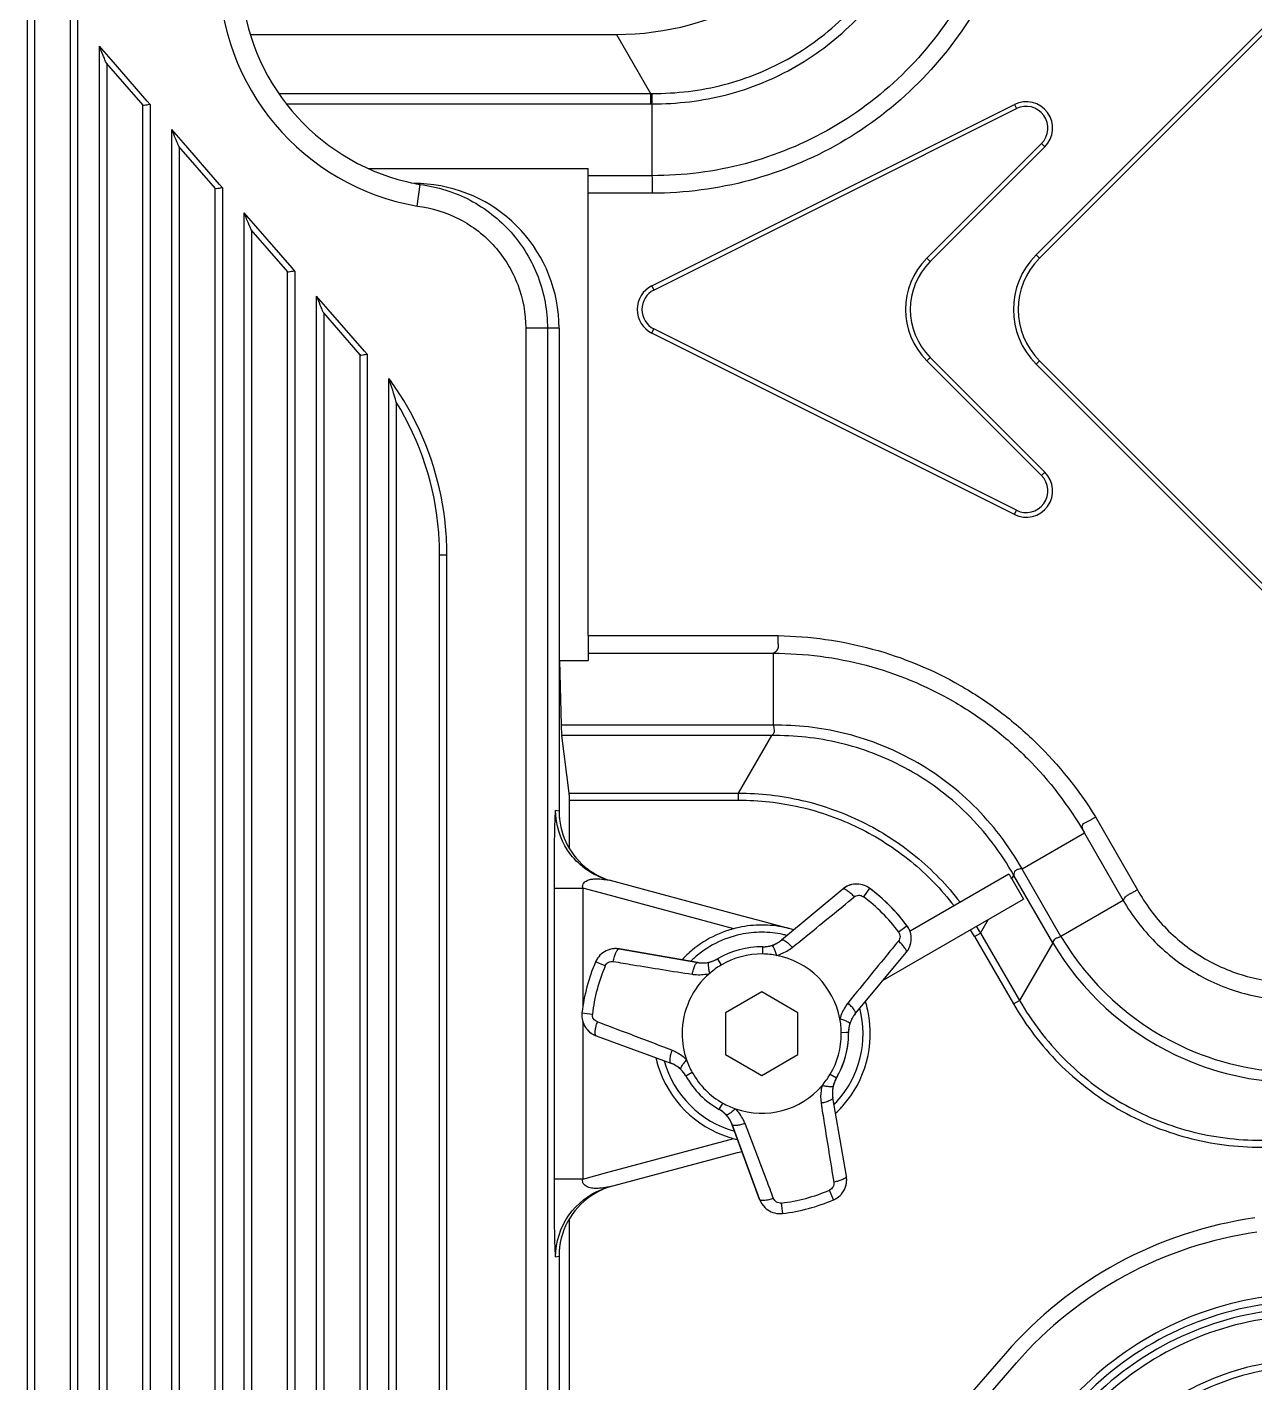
# Model space of a CAD drawing. Header units: millimetres. Extents: x -1070 to 42146, y 1440 to 12921.
# Drawn here: x 2330.8 to 2415.7, y 2947.4 to 3041 of the extents above; entities that cross this region are included whole.
import ezdxf

# ---------------------------------------------------------------- set-up
doc = ezdxf.new("R2010")
doc.units = ezdxf.units.MM
doc.layers.add('n', color=7, linetype='Continuous')

msp = doc.modelspace()

# ---------------------------------------------------------------- linework, layer by layer
at = {"layer": 'n', "color": 7, "linetype": 'Continuous', "lineweight": -3, "true_color": 0xffffff}
for p, q in [((2330.833, 3231.541), (2330.833, 2873.387)), ((2331.333, 3231.541), (2331.333, 2873.387)), ((2333.833, 2873.387), (2333.833, 3231.541)), ((2334.333, 2873.387), (2334.333, 3231.541)), ((2400.533, 3025.306), (2428.818, 3053.59)), ((2400.763, 3025.076), (2429.047, 3053.361)), ((2346.25, 3040.534), (2371.548, 3040.534)), ((2371.548, 3040.534), (2373.901, 3036.459)), ((2335.833, 3038.542), (2335.833, 3039.726)), ((2336.635, 3038.804), (2335.833, 3039.726)), ((2339.135, 3035.928), (2336.635, 3038.804)), ((2335.833, 2873.387), (2335.833, 3038.542)), ((2338.843, 3035.654), (2336.323, 3038.553)), ((2336.333, 3038.542), (2336.333, 2873.387)), ((2339.333, 3035.7), (2339.135, 3035.928)), ((2348.218, 3036.459), (2373.901, 3036.459)), ((2373.901, 3036.459), (2373.901, 3035.744)), ((2338.833, 2873.387), (2338.833, 3035.666)), ((2339.333, 3035.7), (2339.333, 2873.387)), ((2348.742, 3035.744), (2373.901, 3035.744)), ((2373.987, 3023.173), (2399.036, 3035.698)), ((2374.002, 3035.745), (2374.002, 3030.779)), ((2374.133, 3022.882), (2399.182, 3035.407)), ((2399.036, 3035.698), (2399.182, 3035.407)), ((2340.833, 3032.79), (2340.833, 3033.975)), ((2341.635, 3033.052), (2340.833, 3033.975)), ((2344.135, 3030.176), (2341.635, 3033.052)), ((2400.913, 3033.005), (2392.985, 3025.076)), ((2401.143, 3032.775), (2400.913, 3033.005)), ((2340.833, 2873.387), (2340.833, 3032.79)), ((2343.843, 3029.902), (2341.323, 3032.801)), ((2341.333, 3032.79), (2341.333, 2873.387)), ((2401.143, 3032.775), (2393.215, 3024.846)), ((2354.401, 3031.283), (2369.583, 3031.283)), ((2369.583, 3030.779), (2369.583, 3031.283)), ((2369.583, 3029.562), (2369.583, 3030.779)), ((2374.002, 3030.779), (2369.583, 3030.779)), ((2343.833, 2873.387), (2343.833, 3029.914)), ((2344.333, 3029.948), (2344.135, 3030.176)), ((2344.333, 3029.948), (2344.333, 2873.387)), ((2357.775, 3028.681), (2357.991, 3030.166)), ((2369.583, 2999.02), (2369.583, 3029.562)), ((2374.019, 3029.562), (2369.583, 3029.562)), ((2345.833, 3027.038), (2345.833, 3028.223)), ((2346.635, 3027.3), (2345.833, 3028.223)), ((2345.833, 2873.387), (2345.833, 3027.038)), ((2348.843, 3024.15), (2346.323, 3027.05)), ((2346.333, 3027.038), (2346.333, 2873.387)), ((2349.135, 3024.424), (2346.635, 3027.3)), ((2393.215, 3024.846), (2392.985, 3025.076)), ((2400.533, 3025.306), (2400.763, 3025.076)), ((2348.833, 2873.387), (2348.833, 3024.162)), ((2349.333, 3024.196), (2349.135, 3024.424)), ((2349.333, 3024.196), (2349.333, 2873.387)), ((2373.987, 3023.173), (2374.133, 3022.882)), ((2350.833, 3021.286), (2350.833, 3022.471)), ((2351.635, 3021.548), (2350.833, 3022.471)), ((2350.833, 2873.387), (2350.833, 3021.286)), ((2353.843, 3018.399), (2351.323, 3021.298)), ((2351.333, 3021.286), (2351.333, 2873.387)), ((2354.135, 3018.673), (2351.635, 3021.548)), ((2366.778, 3020.241), (2365.279, 3020.241)), ((2365.279, 3020.241), (2365.279, 2873.387)), ((2366.778, 3020.241), (2366.778, 2873.387)), ((2367.583, 3020.241), (2366.778, 3020.241)), ((2367.583, 3020.241), (2367.583, 2986.894)), ((2373.987, 3019.908), (2374.133, 3020.199)), ((2399.036, 3007.384), (2373.987, 3019.908)), ((2399.182, 3007.675), (2374.133, 3020.199)), ((2353.833, 2873.387), (2353.833, 3018.41)), ((2354.333, 3018.445), (2354.135, 3018.673)), ((2354.333, 3018.445), (2354.333, 2873.387)), ((2393.215, 3018.235), (2392.985, 3018.005)), ((2393.215, 3018.235), (2401.143, 3010.307)), ((2392.985, 3018.005), (2400.913, 3010.077)), ((2400.533, 3017.775), (2400.763, 3018.005)), ((2428.818, 2989.491), (2400.533, 3017.775)), ((2429.047, 2989.721), (2400.763, 3018.005)), ((2355.833, 3015.141), (2355.833, 3016.771)), ((2355.833, 2873.387), (2355.833, 3015.141)), ((2356.333, 3015.141), (2356.333, 2873.387)), ((2401.143, 3010.307), (2400.913, 3010.077)), ((2399.036, 3007.384), (2399.182, 3007.675)), ((2359.333, 2873.387), (2359.333, 3004.604)), ((2359.333, 3004.604), (2359.833, 3004.604)), ((2359.833, 2873.387), (2359.833, 3004.604)), ((2369.583, 2999.02), (2369.583, 2997.802)), ((2369.583, 2999.02), (2382.719, 2999.02)), ((2369.583, 2997.802), (2382.374, 2997.803)), ((2369.583, 2997.802), (2369.583, 2997.298)), ((2382.374, 2997.803), (2382.374, 2992.837)), ((2367.611, 2986.894), (2367.611, 2997.298)), ((2367.611, 2997.298), (2367.73, 2992.837)), ((2367.611, 2997.298), (2369.583, 2997.298)), ((2382.374, 2992.837), (2367.73, 2992.837)), ((2382.272, 2992.123), (2367.768, 2992.123)), ((2368.286, 2988.147), (2367.768, 2992.123)), ((2379.977, 2988.147), (2382.272, 2992.123)), ((2368.286, 2988.147), (2379.977, 2988.147)), ((2379.977, 2987.664), (2379.977, 2988.147)), ((2368.299, 2987.664), (2379.977, 2987.664)), ((2368.299, 2984.321), (2368.299, 2987.664)), ((2367.583, 2986.894), (2367.345, 2986.958)), ((2367.611, 2986.419), (2367.611, 2986.894)), ((2404.636, 2986.5), (2407.536, 2981.477)), ((2403.873, 2985.392), (2399.569, 2982.908)), ((2403.873, 2985.392), (2406.555, 2980.741)), ((2398.663, 2982.557), (2391.841, 2978.618)), ((2398.862, 2982.22), (2399.003, 2982.463)), ((2401.687, 2977.813), (2399.003, 2982.463)), ((2402.256, 2978.259), (2399.569, 2982.908)), ((2367.236, 2981.579), (2369.235, 2981.579)), ((2367.236, 2981.579), (2367.236, 2961.503)), ((2369.235, 2981.579), (2369.235, 2973.476)), ((2370.789, 2981.162), (2369.235, 2981.579)), ((2379.91, 2979.754), (2371.047, 2982.128)), ((2387.18, 2981.524), (2382.96, 2978.004)), ((2389.035, 2981.576), (2388.603, 2980.994)), ((2398.862, 2982.22), (2399.667, 2980.827)), ((2379.651, 2978.788), (2370.789, 2981.162)), ((2389.977, 2975.232), (2399.667, 2980.827)), ((2406.555, 2980.741), (2402.256, 2978.259)), ((2381.649, 2979.288), (2379.91, 2979.754)), ((2383.524, 2978.785), (2381.649, 2979.288)), ((2391.036, 2978.561), (2391.618, 2978.993)), ((2396.707, 2978.488), (2397.253, 2979.433)), ((2391.841, 2978.618), (2391.825, 2978.608)), ((2396.289, 2978.246), (2396.707, 2978.488)), ((2396.289, 2978.246), (2398.974, 2973.596)), ((2396.707, 2978.488), (2399.392, 2973.838)), ((2401.687, 2977.813), (2399.392, 2973.838)), ((2377.159, 2976.45), (2371.744, 2977.388)), ((2371.744, 2977.388), (2377.159, 2976.45)), ((2381.649, 2977.04), (2381.655, 2977.54)), ((2388.046, 2972.918), (2391.566, 2977.138)), ((2370.777, 2976.217), (2370.111, 2976.505)), ((2378.521, 2976.701), (2378.776, 2976.271)), ((2381.583, 2974.427), (2379.083, 2972.984)), ((2384.083, 2972.984), (2381.583, 2974.427)), ((2398.974, 2973.596), (2399.392, 2973.838)), ((2369.156, 2972.805), (2369.16, 2972.697)), ((2369.166, 2972.977), (2369.886, 2972.894)), ((2369.235, 2972.328), (2369.235, 2971.77)), ((2379.083, 2972.984), (2379.083, 2970.097)), ((2384.083, 2970.097), (2384.083, 2972.984)), ((2369.235, 2971.77), (2369.235, 2961.503)), ((2370.138, 2971.397), (2375.297, 2969.501)), ((2387.42, 2971.611), (2387.082, 2971.607)), ((2387.523, 2971.612), (2387.42, 2971.611)), ((2387.582, 2971.613), (2387.523, 2971.612)), ((2379.083, 2970.097), (2381.583, 2968.654)), ((2381.583, 2968.654), (2384.083, 2970.097)), ((2376.787, 2968.848), (2376.351, 2968.603)), ((2386.313, 2968.734), (2386.743, 2968.479)), ((2378.645, 2966.309), (2378.89, 2966.745)), ((2387.43, 2961.702), (2386.492, 2967.117)), ((2379.544, 2965.255), (2381.439, 2960.096)), ((2381.439, 2960.096), (2379.544, 2965.255)), ((2370.789, 2961.919), (2379.651, 2964.294)), ((2371.047, 2960.953), (2379.91, 2963.328)), ((2379.91, 2963.328), (2380.221, 2963.411)), ((2369.235, 2961.503), (2370.789, 2961.919)), ((2369.235, 2961.503), (2367.236, 2961.503)), ((2386.548, 2960.069), (2386.26, 2960.735)), ((2382.936, 2959.844), (2383.019, 2959.124)), ((2368.299, 2889.161), (2368.299, 2958.76)), ((2367.611, 2956.187), (2367.611, 2956.663)), ((2367.345, 2956.124), (2367.583, 2956.187)), ((2367.583, 2956.187), (2367.583, 2922.541)), ((2367.611, 2890.241), (2367.611, 2956.187)), ((2398.419, 2949.457), (2375.427, 2923.008)), ((2376.182, 2922.352), (2399.173, 2948.801))]:
    msp.add_line(p, q, dxfattribs=at)
for centre, radius, start, end in [((2360.583, 3044.941), 16.5, 180, 260.20267), ((2360.583, 3044.941), 15, 184.06846, 256.32244), ((2373.959, 3051.801), 15.342, 269.78359, 270.21408), ((2399.853, 3034.065), 1.825, 315, 116.56505), ((2373.901, 3052.98), 17.236, 269.99993, 270.33717), ((2399.853, 3034.065), 1.5, 315, 116.56505), ((2360.583, 3044.941), 15, 256.32244, 258.96459), ((2360.583, 3044.941), 15, 258.96459, 260.05069), ((2396.52, 3021.541), 5, 135, 225), ((2396.52, 3021.541), 4.675, 135, 225), ((2404.299, 3021.541), 5.325, 135, 225), ((2404.299, 3021.541), 5, 135, 225), ((2374.803, 3021.541), 1.825, 116.56505, 243.43495), ((2374.803, 3021.541), 1.5, 116.56505, 243.43495), ((2315.747, 3003.583), 42.2, 15.89577, 18.2108), ((2339.33, 3004.604), 20.503, 31.77983, 36.39876), ((2339.33, 3004.604), 20.503, 27.67611, 31.77983), ((2339.33, 3004.604), 20.003, 4.44076, 31.78588), ((2339.33, 3004.604), 20.503, 3.95214, 27.67611), ((2399.853, 3009.016), 1.825, 243.43495, 45), ((2399.853, 3009.016), 1.5, 243.43495, 45), ((2339.33, 3004.604), 20.003, 0, 4.44076), ((2339.33, 3004.604), 20.503, 0, 3.95214), ((2372.336, 2986.934), 4.975, 248.70811, 254.98577), ((2388.141, 2980.372), 1.5, 103.67897, 129.82602), ((2388.141, 2980.372), 1.5, 123.40709, 129.82602), ((2388.141, 2980.372), 1.5, 121.0913, 123.40709), ((2388.141, 2980.372), 1.5, 116.99962, 121.0913), ((2388.141, 2980.372), 1.5, 114.22115, 116.99962), ((2388.141, 2980.372), 1.5, 110.60358, 114.22115), ((2388.141, 2980.372), 1.5, 108.93642, 110.60358), ((2388.141, 2980.372), 1.5, 103.62588, 108.93642), ((2388.141, 2980.372), 1.5, 64.04792, 103.67897), ((2388.141, 2980.372), 1.5, 64.04823, 65.1623), ((2388.141, 2980.372), 1.5, 59.76646, 64.04823), ((2388.141, 2980.372), 1.5, 53.40202, 64.04792), ((2388.141, 2980.372), 1.5, 53.40202, 59.76646), ((2381.583, 2971.541), 12.5, 51.53491, 53.40202), ((2381.583, 2971.541), 12.5, 36.59798, 53.40202), ((2381.583, 2971.541), 11.775, 36.59798, 53.40202), ((2381.583, 2971.541), 12.5, 38.46509, 51.53491), ((2381.583, 2971.541), 7.5, 101.99316, 131.66413), ((2381.583, 2971.541), 7.5, 90, 101.99316), ((2381.583, 2971.541), 7.5, 78.00638, 90), ((2381.583, 2971.541), 7.5, 72.8264, 78.00638), ((2381.583, 2971.541), 12.5, 36.59798, 38.46509), ((2390.414, 2978.099), 1.5, 25.60328, 36.59798), ((2390.414, 2978.099), 1.5, 32.53007, 36.59798), ((2390.414, 2978.099), 1.5, 31.02205, 32.53007), ((2390.414, 2978.099), 1.5, 28.46303, 31.02205), ((2390.414, 2978.099), 1.5, 25.60311, 28.46303), ((2390.414, 2978.099), 1.5, 0.00008, 25.60328), ((2390.414, 2978.099), 1.5, 24.58345, 25.60311), ((2379.567, 2968.571), 19.319, 30.0527, 31.67178), ((2379.586, 2968.579), 19.782, 30.05941, 31.64058), ((2381.583, 2971.541), 7, 102.07885, 132.18991), ((2381.583, 2971.541), 7, 90, 102.07885), ((2381.583, 2971.541), 7, 77.91995, 90), ((2381.679, 2979.54), 2, 287.13571, 309.82593), ((2381.679, 2979.54), 2, 296.31436, 299.66625), ((2381.679, 2979.54), 2, 299.66625, 300.03536), ((2381.679, 2979.54), 2, 300.03536, 303.08297), ((2381.679, 2979.54), 2, 303.08297, 303.55242), ((2381.679, 2979.54), 2, 303.55242, 304.66091), ((2381.679, 2979.54), 2, 304.66091, 307.23259), ((2381.679, 2979.54), 2, 307.23259, 308.81889), ((2381.679, 2979.54), 2, 308.81889, 309.82593), ((2381.583, 2971.541), 7, 75.5497, 77.91995), ((2390.414, 2978.099), 1.5, 346.18621, 0.00008), ((2418.662, 2987.893), 19.74, 210.70048, 244.57596), ((2418.698, 2987.955), 19.088, 210.52968, 244.57663), ((2371.488, 2975.91), 1.5, 105.72607, 146.13622), ((2371.488, 2975.91), 1.5, 105.71909, 106.43092), ((2371.488, 2975.91), 1.5, 80.17406, 105.72607), ((2371.488, 2975.91), 1.5, 99.28557, 105.71909), ((2371.488, 2975.91), 1.5, 95.88083, 99.28557), ((2371.488, 2975.91), 1.5, 92.91145, 95.88083), ((2371.488, 2975.91), 1.5, 88.97578, 92.91145), ((2371.488, 2975.91), 1.5, 86.5424, 88.97578), ((2371.488, 2975.91), 1.5, 80.17406, 86.5424), ((2381.583, 2971.541), 7.5, 132.37748, 137.17364), ((2381.583, 2971.541), 7.5, 131.66413, 132.37748), ((2381.583, 2971.541), 6, 89.31328, 120.68672), ((2381.583, 2971.541), 5.5, 89.31665, 120.68505), ((2381.583, 2971.541), 6, 89.31328, 92.79922), ((2381.578, 2971.493), 5.548, 79.2367, 89.27234), ((2381.679, 2979.54), 2, 269.31328, 287.13571), ((2381.679, 2979.54), 2, 269.31328, 273.1872), ((2381.679, 2979.54), 2, 273.1872, 276.67966), ((2381.679, 2979.54), 2, 276.67966, 277.04781), ((2381.679, 2979.54), 2, 277.04781, 280.45841), ((2381.679, 2979.54), 2, 280.45841, 280.8943), ((2381.679, 2979.54), 2, 280.8943, 284.26152), ((2381.679, 2979.54), 2, 284.26152, 284.53068), ((2381.679, 2979.54), 2, 284.53068, 287.9459), ((2381.679, 2979.54), 2, 287.9459, 288.73477), ((2381.679, 2979.54), 2, 288.73477, 292.13937), ((2381.679, 2979.54), 2, 292.13937, 295.50372), ((2381.679, 2979.54), 2, 295.50372, 296.31436), ((2381.583, 2971.541), 5.5, 10.80767, 79.1928), ((2390.414, 2978.099), 1.5, 320.17405, 346.18621), ((2390.414, 2978.099), 1.5, 320.17405, 324.60417), ((2390.414, 2978.099), 1.5, 324.60417, 326.22736), ((2390.414, 2978.099), 1.5, 326.22736, 329.03294), ((2390.414, 2978.099), 1.5, 329.03294, 330.98818), ((2390.414, 2978.099), 1.5, 330.98818, 333.46037), ((2390.414, 2978.099), 1.5, 333.46037, 335.5943), ((2390.414, 2978.099), 1.5, 335.5943, 337.88634), ((2390.414, 2978.099), 1.5, 337.88634, 340.15135), ((2390.414, 2978.099), 1.5, 340.15135, 342.31005), ((2390.414, 2978.099), 1.5, 342.31005, 346.18648), ((2390.414, 2978.099), 1.5, 346.18648, 346.90461), ((2381.583, 2971.541), 12.5, 156.59798, 173.40202), ((2381.583, 2971.541), 11.775, 156.59798, 173.40202), ((2371.488, 2975.91), 1.5, 146.13622, 156.59798), ((2371.488, 2975.91), 1.5, 150.23144, 156.59798), ((2371.488, 2975.91), 1.5, 146.1359, 150.23144), ((2371.488, 2975.91), 1.5, 145.09584, 146.1359), ((2381.583, 2971.541), 7, 132.18991, 134.43829), ((2377.5, 2978.421), 2, 260.17406, 282.86424), ((2377.5, 2978.421), 2, 260.17406, 261.18111), ((2377.5, 2978.421), 2, 261.18111, 262.28089), ((2377.5, 2978.421), 2, 262.28089, 262.7916), ((2377.5, 2978.421), 2, 262.7916, 265.21452), ((2377.5, 2978.421), 2, 265.21452, 266.44758), ((2377.5, 2978.421), 2, 266.44758, 266.91744), ((2377.5, 2978.421), 2, 266.91744, 269.96155), ((2377.5, 2978.421), 2, 269.96155, 270.33488), ((2377.5, 2978.421), 2, 270.33488, 273.68677), ((2377.5, 2978.421), 2, 273.68677, 274.49747), ((2377.5, 2978.421), 2, 274.49747, 277.86063), ((2377.5, 2978.421), 2, 277.86063, 281.26657), ((2377.5, 2978.421), 2, 281.26657, 282.05342), ((2377.5, 2978.421), 2, 282.05342, 285.46932), ((2377.5, 2978.421), 2, 282.86424, 300.68672), ((2381.612, 2971.501), 5.549, 120.72977, 130.76454), ((2377.5, 2978.421), 2, 285.46932, 288.98578), ((2377.5, 2978.421), 2, 288.98578, 289.57272), ((2377.5, 2978.421), 2, 289.57272, 292.91875), ((2377.5, 2978.421), 2, 292.91875, 293.38922), ((2377.5, 2978.421), 2, 293.38922, 296.94634), ((2377.5, 2978.421), 2, 296.94634, 300.68672), ((2381.583, 2971.541), 5.5, 130.80912, 179.99921), ((2381.583, 2971.541), 7, 318.13947, 14.45836), ((2381.583, 2971.541), 7.5, 12.37894, 17.17334), ((2381.583, 2971.541), 7.5, 11.66555, 12.37894), ((2370.656, 2972.805), 1.5, 173.40202, 180), ((2370.656, 2972.805), 1.5, 174.13555, 180), ((2370.656, 2972.805), 1.5, 180, 184.124), ((2370.656, 2972.805), 1.5, 184.124, 184.4986), ((2370.656, 2972.805), 1.5, 184.12413, 223.6139), ((2370.656, 2972.805), 1.5, 173.40202, 174.13555), ((2119.982, 2304.283), 713.395, 69.28094, 69.466455), ((2381.531, 2971.536), 5.552, 0.73382, 10.76048), ((2381.583, 2971.541), 7.5, 318.33358, 11.66555), ((2389.582, 2971.637), 2, 162.86432, 180), ((2389.582, 2971.637), 2, 165.08781, 168.53715), ((2389.582, 2971.637), 2, 161.80767, 165.08781), ((2389.582, 2971.637), 2, 140.17406, 162.86432), ((2389.582, 2971.637), 2, 161.02926, 161.80767), ((2389.582, 2971.637), 2, 157.63172, 161.02926), ((2389.582, 2971.637), 2, 157.264, 157.63172), ((2389.582, 2971.637), 2, 154.3752, 157.264), ((2389.582, 2971.637), 2, 153.57061, 154.3752), ((2389.582, 2971.637), 2, 150.28927, 153.57061), ((2389.582, 2971.637), 2, 149.8097, 150.28927), ((2389.582, 2971.637), 2, 146.9282, 149.8097), ((2389.582, 2971.637), 2, 146.44758, 146.9282), ((2389.582, 2971.637), 2, 145.82695, 146.44758), ((2389.582, 2971.637), 2, 145.39542, 145.82695), ((2389.582, 2971.637), 2, 143.42483, 145.39542), ((2389.582, 2971.637), 2, 142.79161, 143.42483), ((2389.582, 2971.637), 2, 141.18111, 142.79161), ((2389.582, 2971.637), 2, 140.17406, 141.18111), ((2370.656, 2972.805), 1.5, 223.6139, 249.82603), ((2370.656, 2972.805), 1.5, 224.23834, 226.07255), ((2370.656, 2972.805), 1.5, 226.07255, 229.27215), ((2370.656, 2972.805), 1.5, 229.27215, 232.32058), ((2370.656, 2972.805), 1.5, 232.32058, 235.44495), ((2370.656, 2972.805), 1.5, 235.44495, 238.11111), ((2370.656, 2972.805), 1.5, 238.11111, 241.76378), ((2370.656, 2972.805), 1.5, 241.76378, 243.96447), ((2370.656, 2972.805), 1.5, 243.96447, 249.82603), ((2263.454, 2683.179), 308.246, 68.71067, 69.30808), ((2381.583, 2971.541), 5.5, 179.99921, 199.1901), ((2381.583, 2971.541), 5.5, 329.31368, 359.98461), ((2381.583, 2971.541), 6, 329.31328, 0), ((2381.583, 2971.541), 5.5, 359.98461, 0.68668), ((2381.583, 2971.541), 6, 356.59036, 0), ((2389.582, 2971.637), 2, 176.40244, 180), ((2389.582, 2971.637), 2, 180, 180.68672), ((2389.582, 2971.637), 2, 180, 180.68672), ((2381.583, 2971.541), 6, 0, 0.68672), ((2381.583, 2971.541), 6, 0, 0.68672), ((2389.582, 2971.637), 2, 172.86862, 176.40244), ((2389.582, 2971.637), 2, 172.3568, 172.86862), ((2389.582, 2971.637), 2, 169.0859, 172.3568), ((2389.582, 2971.637), 2, 168.53715, 169.0859), ((2381.583, 2971.541), 6, 332.72292, 356.59036), ((2418.704, 2987.994), 19.126, 244.61153, 269.44735), ((2381.583, 2971.541), 7.5, 192.82653, 197.62165), ((2381.583, 2971.541), 7, 195.57173, 254.44305), ((2374.607, 2967.624), 2, 47.13575, 69.82593), ((2374.607, 2967.624), 2, 68.81889, 69.82593), ((2374.607, 2967.624), 2, 67.23259, 68.81889), ((2374.607, 2967.624), 2, 64.79328, 67.23259), ((2374.607, 2967.624), 2, 63.55242, 64.79328), ((2374.607, 2967.624), 2, 63.08297, 63.55242), ((2374.607, 2967.624), 2, 60.03534, 63.08297), ((2374.607, 2967.624), 2, 59.66626, 60.03534), ((2374.607, 2967.624), 2, 56.31436, 59.66626), ((2381.623, 2971.559), 5.544, 199.23023, 209.27265), ((2418.663, 2987.91), 19.756, 244.59334, 269.29123), ((2381.583, 2971.541), 7.5, 197.62165, 252.37955), ((2374.607, 2967.624), 2, 55.50372, 56.31436), ((2374.607, 2967.624), 2, 52.13937, 55.50372), ((2374.607, 2967.624), 2, 48.73477, 52.13937), ((2374.607, 2967.624), 2, 47.94591, 48.73477), ((2374.607, 2967.624), 2, 44.7246, 47.94591), ((2374.607, 2967.624), 2, 29.31328, 47.13575), ((2374.607, 2967.624), 2, 44.26243, 44.7246), ((2374.607, 2967.624), 2, 40.72633, 44.26243), ((2374.607, 2967.624), 2, 40.457, 40.72633), ((2374.607, 2967.624), 2, 37.0501, 40.457), ((2374.607, 2967.624), 2, 36.67701, 37.0501), ((2374.607, 2967.624), 2, 33.18826, 36.67701), ((2374.607, 2967.624), 2, 29.31328, 33.18826), ((2381.583, 2971.541), 6, 209.31328, 240.68672), ((2381.583, 2971.541), 5.5, 209.31299, 240.68979), ((2381.545, 2971.568), 5.546, 319.23244, 329.27166), ((2388.463, 2967.458), 2, 149.31328, 167.1357), ((2388.463, 2967.458), 2, 149.31328, 152.39919), ((2381.583, 2971.541), 6, 329.31328, 332.72292), ((2381.583, 2971.541), 5.5, 250.8093, 319.19041), ((2388.463, 2967.458), 2, 167.1357, 180), ((2388.463, 2967.458), 2, 176.71254, 180), ((2388.463, 2967.458), 2, 176.43128, 176.71254), ((2388.463, 2967.458), 2, 173.32839, 176.43128), ((2388.463, 2967.458), 2, 169.77109, 173.32839), ((2388.463, 2967.458), 2, 166.59897, 169.77109), ((2388.463, 2967.458), 2, 166.06237, 166.59897), ((2388.463, 2967.458), 2, 162.95182, 166.06237), ((2388.463, 2967.458), 2, 159.75761, 162.95182), ((2388.463, 2967.458), 2, 159.4586, 159.75761), ((2388.463, 2967.458), 2, 156.44858, 159.4586), ((2388.463, 2967.458), 2, 155.87988, 156.44858), ((2388.463, 2967.458), 2, 152.92437, 155.87988), ((2388.463, 2967.458), 2, 152.39919, 152.92437), ((2381.602, 2971.584), 5.547, 240.73266, 250.76646), ((2388.463, 2967.458), 2, 180, 189.82593), ((2388.463, 2967.458), 2, 180, 181.10743), ((2388.463, 2967.458), 2, 181.10743, 182.20661), ((2388.463, 2967.458), 2, 182.20661, 183.29207), ((2388.463, 2967.458), 2, 183.29207, 183.55242), ((2388.463, 2967.458), 2, 183.55242, 184.44314), ((2388.463, 2967.458), 2, 184.44314, 184.79328), ((2388.463, 2967.458), 2, 184.79328, 185.48088), ((2388.463, 2967.458), 2, 185.48088, 186.55239), ((2388.463, 2967.458), 2, 186.55239, 187.66136), ((2388.463, 2967.458), 2, 187.66136, 188.81889), ((2388.463, 2967.458), 2, 188.81889, 189.82593), ((2381.583, 2971.541), 7, 315.56151, 318.13947), ((2381.583, 2971.541), 7.5, 317.62019, 318.33358), ((2377.666, 2964.565), 2, 42.86422, 60.68672), ((2377.666, 2964.565), 2, 56.95109, 60.68672), ((2377.666, 2964.565), 2, 53.39132, 56.95109), ((2377.666, 2964.565), 2, 52.91628, 53.39132), ((2377.666, 2964.565), 2, 49.57143, 52.91628), ((2377.666, 2964.565), 2, 49.27367, 49.57143), ((2377.666, 2964.565), 2, 48.98467, 49.27367), ((2377.666, 2964.565), 2, 45.67587, 48.98467), ((2377.666, 2964.565), 2, 45.25355, 45.67587), ((2377.666, 2964.565), 2, 42.05342, 45.25355), ((2377.666, 2964.565), 2, 20.17406, 42.86422), ((2377.666, 2964.565), 2, 41.26657, 42.05342), ((2377.666, 2964.565), 2, 37.86063, 41.26657), ((2377.666, 2964.565), 2, 34.49747, 37.86063), ((2377.666, 2964.565), 2, 33.68676, 34.49747), ((2377.666, 2964.565), 2, 30.33488, 33.68676), ((2381.583, 2971.541), 7.5, 312.82682, 317.62019), ((2377.666, 2964.565), 2, 29.96155, 30.33488), ((2377.666, 2964.565), 2, 26.91744, 29.96155), ((2377.666, 2964.565), 2, 26.44758, 26.91744), ((2377.666, 2964.565), 2, 25.21452, 26.44758), ((2377.666, 2964.565), 2, 22.84702, 25.21452), ((2377.666, 2964.565), 2, 21.18111, 22.84702), ((2377.666, 2964.565), 2, 20.17406, 21.18111), ((2381.583, 2971.541), 7.5, 252.37955, 257.17332), ((2372.336, 2956.148), 4.975, 105.01423, 111.29189), ((2385.952, 2961.446), 1.5, 304.15372, 343.58872), ((2385.952, 2961.446), 1.5, 343.39485, 348.84521), ((2385.952, 2961.446), 1.5, 343.58872, 0.0001), ((2385.952, 2961.446), 1.5, 348.84521, 352.37446), ((2385.952, 2961.446), 1.5, 0.0001, 9.82605), ((2385.952, 2961.446), 1.5, 8.73405, 9.82605), ((2385.952, 2961.446), 1.5, 1.09174, 8.73405), ((2385.952, 2961.446), 1.5, 352.37446, 354.41853), ((2385.952, 2961.446), 1.5, 354.41853, 0.00013), ((2385.952, 2961.446), 1.5, 0.00013, 1.09174), ((2382.847, 2960.614), 1.5, 200.17406, 206.5424), ((2382.847, 2960.614), 1.5, 200.17406, 225.72607), ((2381.583, 2971.541), 11.775, 276.59798, 293.40202), ((2381.583, 2971.541), 12.5, 276.59798, 293.40202), ((2381.583, 2971.541), 12.5, 276.59798, 293.40202), ((2385.952, 2961.446), 1.5, 293.40202, 304.15372), ((2385.952, 2961.446), 1.5, 293.40202, 298.94563), ((2385.952, 2961.446), 1.5, 298.94563, 304.15389), ((2385.952, 2961.446), 1.5, 304.15389, 305.41042), ((2382.847, 2960.614), 1.5, 206.5424, 208.97578), ((2382.847, 2960.614), 1.5, 208.97578, 212.91145), ((2382.847, 2960.614), 1.5, 212.91145, 215.88083), ((2382.847, 2960.614), 1.5, 215.88083, 219.28557), ((2382.847, 2960.614), 1.5, 219.28557, 225.71909), ((2382.847, 2960.614), 1.5, 225.71909, 226.43092), ((2382.847, 2960.614), 1.5, 225.72607, 266.13622), ((2382.847, 2960.614), 1.5, 265.09584, 266.1359), ((2382.847, 2960.614), 1.5, 266.13622, 276.59798), ((2382.847, 2960.614), 1.5, 266.1359, 270.23144), ((2382.847, 2960.614), 1.5, 270.23144, 276.59798), ((2419.55, 2931.087), 28, 98, 139), ((2419.55, 2931.087), 27, 98, 139), ((2419.55, 2931.087), 22.5, 98, 139), ((2419.55, 2931.087), 22, 98.05177, 139), ((2419.55, 2931.087), 21.5, 98, 139), ((2419.55, 2931.087), 21, 98, 139), ((2419.55, 2931.087), 17.958, 98, 139), ((2419.55, 2931.087), 17.5, 98, 139)]:
    msp.add_arc(centre, radius, start, end, dxfattribs=at)
for centre, major_axis, ratio, start_param, end_param in [((2370.747, 3061.239), (-10.468, 18.131), 0.955319, 2.637557, 3.645628), ((2357.577, 3020.241), (10.006, 0), 0.999391, 1.482402, 1.570796), ((2357.577, 3020.241), (10.006, 0), 0.999391, 0, 1.482402), ((2367.786, 2994.055), (0, 2), 0.034921, -4.057891, -3.403392), ((2368.281, 2987.664), (0, 0.5), 0.034921, -1.570796, -0.261799), ((2372.586, 2986.892), (-4.833, 1.295), 0.999347, 0.261636, 1.134734), ((2372.586, 2986.892), (-4.833, 1.295), 0.999347, 1.134734, 1.243414), ((2372.586, 2986.892), (-4.833, 1.295), 0.999347, 1.243414, 1.520283), ((2381.331, 2971.174), (10.468, 18.131), 0.955319, -0.504035, -0.484694), ((2372.586, 2956.189), (4.833, 1.295), 0.999347, 1.570796, 1.682053), ((2372.586, 2956.189), (4.833, 1.295), 0.999347, 1.898178, 2.879956), ((2372.586, 2956.189), (4.833, 1.295), 0.999347, 1.682053, 1.898178)]:
    msp.add_ellipse(centre, major_axis=major_axis, ratio=ratio, start_param=start_param, end_param=end_param, dxfattribs=at)
for points, knots in [([(2383.607, 3038.965), (2385.051, 3039.798), (2387.724, 3041.868), (2389.751, 3044.569), (2390.573, 3046.018)], [0, 0, 0, 0, 0.500115, 1, 1, 1, 1]), ([(2383.969, 3038.338), (2385.469, 3039.204), (2388.246, 3041.355), (2390.348, 3044.165), (2391.199, 3045.673)], [0, 0, 0, 0, 0.500056, 1, 1, 1, 1]), ([(2395.499, 3043.19), (2394.421, 3041.317), (2391.768, 3037.831), (2386.573, 3033.829), (2380.509, 3031.331), (2376.164, 3030.776), (2374.002, 3030.779)], [0, 0, 0, 0, 0.250011, 0.499999, 0.749987, 1, 1, 1, 1]), ([(2396.545, 3042.567), (2395.407, 3040.612), (2392.616, 3036.974), (2387.172, 3032.792), (2380.828, 3030.168), (2376.282, 3029.57), (2374.019, 3029.562)], [0, 0, 0, 0, 0.250011, 0.499999, 0.749988, 1, 1, 1, 1]), ([(2336.323, 3038.553), (2336.267, 3038.617), (2336.211, 3038.812), (2336.037, 3039.194), (2335.918, 3039.513), (2335.833, 3039.726)], [0, 0, 0, 0, 0.199928, 0.458935, 1, 1, 1, 1]), ([(2374.016, 3036.459), (2375.682, 3036.446), (2379.035, 3036.851), (2382.163, 3038.131), (2383.607, 3038.965)], [0, 0, 0, 0, 0.499885, 1, 1, 1, 1]), ([(2374.002, 3035.745), (2375.734, 3035.728), (2379.218, 3036.143), (2382.469, 3037.472), (2383.969, 3038.338)], [0, 0, 0, 0, 0.499943, 1, 1, 1, 1]), ([(2374.002, 3035.745), (2374.003, 3035.825), (2374.007, 3036.063), (2374.008, 3036.302), (2374.016, 3036.459)], [0, 0, 0, 0, 0.338835, 1, 1, 1, 1]), ([(2339.333, 3035.7), (2339.228, 3035.678), (2339.085, 3035.657), (2338.881, 3035.61), (2338.843, 3035.654)], [0, 0, 0, 0, 0.646004, 1, 1, 1, 1]), ([(2341.323, 3032.801), (2341.267, 3032.865), (2341.211, 3033.06), (2341.037, 3033.442), (2340.918, 3033.761), (2340.833, 3033.975)], [0, 0, 0, 0, 0.199928, 0.458935, 1, 1, 1, 1]), ([(2374.003, 3030.779), (2374.023, 3030.589), (2374.015, 3030.182), (2374.017, 3029.776), (2374.019, 3029.562)], [0, 0, 0, 0, 0.47191, 1, 1, 1, 1]), ([(2344.333, 3029.948), (2344.228, 3029.926), (2344.085, 3029.905), (2343.881, 3029.858), (2343.843, 3029.902)], [0, 0, 0, 0, 0.646004, 1, 1, 1, 1]), ([(2357.992, 3030.166), (2359.184, 3030.02), (2361.536, 3029.287), (2364.43, 3027.014), (2366.336, 3023.866), (2366.778, 3021.442), (2366.778, 3020.241)], [0, 0, 0, 0, 0.250013, 0.499995, 0.749978, 1, 1, 1, 1]), ([(2357.775, 3028.681), (2358.792, 3028.561), (2360.8, 3027.943), (2363.272, 3026.012), (2364.901, 3023.331), (2365.279, 3021.264), (2365.279, 3020.241)], [0, 0, 0, 0, 0.250018, 0.5, 0.749984, 1, 1, 1, 1]), ([(2346.323, 3027.05), (2346.267, 3027.113), (2346.211, 3027.308), (2346.037, 3027.69), (2345.918, 3028.01), (2345.833, 3028.223)], [0, 0, 0, 0, 0.199928, 0.458935, 1, 1, 1, 1]), ([(2349.333, 3024.196), (2349.228, 3024.174), (2349.085, 3024.153), (2348.881, 3024.106), (2348.843, 3024.15)], [0, 0, 0, 0, 0.646004, 1, 1, 1, 1]), ([(2351.323, 3021.298), (2351.267, 3021.362), (2351.211, 3021.556), (2351.037, 3021.938), (2350.918, 3022.258), (2350.833, 3022.471)], [0, 0, 0, 0, 0.199928, 0.458935, 1, 1, 1, 1]), ([(2354.333, 3018.445), (2354.228, 3018.422), (2354.085, 3018.401), (2353.881, 3018.354), (2353.843, 3018.399)], [0, 0, 0, 0, 0.646004, 1, 1, 1, 1]), ([(2382.375, 2997.803), (2382.426, 2997.83), (2382.523, 2997.89), (2382.649, 2998.001), (2382.733, 2998.148), (2382.741, 2998.317), (2382.721, 2998.487), (2382.705, 2998.723), (2382.718, 2998.901), (2382.719, 2999.02)], [0, 0, 0, 0, 0.125695, 0.249153, 0.364871, 0.483138, 0.610602, 0.740472, 1, 1, 1, 1]), ([(2382.719, 2999.02), (2384.908, 2998.982), (2389.298, 2998.368), (2394.413, 2996.248), (2398.084, 2993.832), (2401.412, 2990.967), (2403.492, 2988.367), (2404.636, 2986.5)], [0, 0, 0, 0, 0.249889, 0.499785, 0.624974, 0.750151, 1, 1, 1, 1]), ([(2382.374, 2997.805), (2384.535, 2997.805), (2388.88, 2997.252), (2393.937, 2995.162), (2397.545, 2992.751), (2400.794, 2989.879), (2402.797, 2987.267), (2403.876, 2985.394)], [0, 0, 0, 0, 0.249881, 0.499772, 0.624981, 0.750175, 1, 1, 1, 1]), ([(2382.386, 2992.837), (2382.404, 2992.756), (2382.426, 2992.606), (2382.443, 2992.4), (2382.402, 2992.222), (2382.317, 2992.148), (2382.272, 2992.123)], [0, 0, 0, 0, 0.32028, 0.587442, 0.800704, 1, 1, 1, 1]), ([(2391.756, 2990.565), (2391.039, 2990.947), (2389.555, 2991.622), (2386.446, 2992.578), (2383.995, 2992.855), (2382.374, 2992.838)], [0, 0, 0, 0, 0.250305, 0.500596, 1, 1, 1, 1]), ([(2391.419, 2989.927), (2390.024, 2990.67), (2387.03, 2991.8), (2383.851, 2992.142), (2382.271, 2992.121)], [0, 0, 0, 0, 0.500167, 1, 1, 1, 1]), ([(2399.571, 2982.909), (2398.667, 2984.513), (2396.959, 2986.749), (2394.144, 2989.147), (2392.572, 2990.131), (2391.756, 2990.565)], [0, 0, 0, 0, 0.499268, 0.749618, 1, 1, 1, 1]), ([(2399.001, 2982.461), (2398.126, 2984.024), (2395.936, 2986.928), (2393.002, 2989.085), (2391.419, 2989.927)], [0, 0, 0, 0, 0.499842, 1, 1, 1, 1]), ([(2379.977, 2988.147), (2381.447, 2988.146), (2384.399, 2987.812), (2388.59, 2986.321), (2392.33, 2983.912), (2394.394, 2981.775), (2395.289, 2980.609)], [0, 0, 0, 0, 0.25002, 0.500006, 0.749988, 1, 1, 1, 1]), ([(2379.977, 2987.664), (2381.406, 2987.664), (2384.273, 2987.344), (2388.348, 2985.902), (2391.986, 2983.569), (2393.996, 2981.497), (2394.869, 2980.366)], [0, 0, 0, 0, 0.250019, 0.500004, 0.74999, 1, 1, 1, 1]), ([(2367.345, 2986.958), (2367.33, 2986.962), (2367.331, 2986.862), (2367.309, 2986.773), (2367.302, 2986.556), (2367.282, 2986.203), (2367.267, 2985.658), (2367.251, 2984.939), (2367.241, 2984.143), (2367.233, 2983.015), (2367.236, 2982.155), (2367.236, 2981.579)], [0, 0, 0, 0, 0.00854, 0.033185, 0.071005, 0.118799, 0.235349, 0.371434, 0.520919, 0.678588, 1, 1, 1, 1]), ([(2403.872, 2985.393), (2403.839, 2985.461), (2403.779, 2985.598), (2403.718, 2985.796), (2403.737, 2986.005), (2403.905, 2986.121), (2404.091, 2986.187), (2404.284, 2986.275), (2404.46, 2986.389), (2404.576, 2986.464), (2404.636, 2986.5)], [0, 0, 0, 0, 0.137319, 0.271601, 0.38096, 0.488973, 0.61683, 0.747035, 0.873328, 1, 1, 1, 1]), ([(2399.563, 2982.918), (2399.476, 2982.917), (2399.318, 2982.9), (2399.114, 2982.812), (2398.997, 2982.649), (2398.995, 2982.524), (2399.003, 2982.463)], [0, 0, 0, 0, 0.314539, 0.568972, 0.780998, 1, 1, 1, 1]), ([(2369.235, 2981.579), (2369.197, 2981.67), (2369.216, 2981.893), (2369.443, 2982.089), (2369.706, 2982.19), (2370.077, 2982.243), (2370.527, 2982.211), (2370.884, 2982.172), (2371.047, 2982.128)], [0, 0, 0, 0, 0.134143, 0.262925, 0.388574, 0.514534, 0.769508, 1, 1, 1, 1]), ([(2387.18, 2981.524), (2387.209, 2981.548), (2387.293, 2981.541), (2387.391, 2981.497), (2387.546, 2981.402), (2387.746, 2981.231), (2387.899, 2981.071), (2387.975, 2980.984)], [0, 0, 0, 0, 0.113455, 0.209669, 0.334663, 0.651947, 1, 1, 1, 1]), ([(2383.692, 2977.495), (2384.054, 2977.785), (2385.487, 2978.94), (2386.911, 2980.108), (2387.975, 2980.984)], [0, 0, 0, 0, 0.251768, 1, 1, 1, 1]), ([(2387.975, 2980.984), (2388.019, 2981.017), (2388.116, 2981.074), (2388.339, 2981.119), (2388.512, 2981.059), (2388.603, 2980.994)], [0, 0, 0, 0, 0.247567, 0.497751, 1, 1, 1, 1]), ([(2406.554, 2980.74), (2407.158, 2979.701), (2408.641, 2977.768), (2411.532, 2975.544), (2414.903, 2974.153), (2417.317, 2973.835), (2418.519, 2973.832)], [0, 0, 0, 0, 0.250015, 0.50005, 0.750049, 1, 1, 1, 1]), ([(2406.556, 2980.739), (2406.595, 2980.828), (2406.687, 2980.979), (2406.889, 2981.135), (2407.106, 2981.234), (2407.321, 2981.351), (2407.463, 2981.436), (2407.536, 2981.477)], [0, 0, 0, 0, 0.232007, 0.412424, 0.603482, 0.800591, 1, 1, 1, 1]), ([(2407.536, 2981.477), (2408.08, 2980.495), (2409.438, 2978.668), (2412.128, 2976.575), (2415.287, 2975.294), (2417.548, 2975.03), (2418.67, 2975.051)], [0, 0, 0, 0, 0.250019, 0.500054, 0.750048, 1, 1, 1, 1]), ([(2382.96, 2978.004), (2382.985, 2978.026), (2383.06, 2978.016), (2383.148, 2977.974), (2383.289, 2977.885), (2383.474, 2977.726), (2383.619, 2977.577), (2383.692, 2977.495)], [0, 0, 0, 0, 0.108654, 0.203091, 0.326717, 0.644109, 1, 1, 1, 1]), ([(2391.026, 2977.933), (2390.735, 2977.579), (2389.565, 2976.157), (2388.402, 2974.729), (2387.537, 2973.65)], [0, 0, 0, 0, 0.248736, 1, 1, 1, 1]), ([(2391.036, 2978.561), (2391.101, 2978.47), (2391.161, 2978.296), (2391.116, 2978.074), (2391.059, 2977.976), (2391.026, 2977.933)], [0, 0, 0, 0, 0.502258, 0.752413, 1, 1, 1, 1]), ([(2391.566, 2977.138), (2391.59, 2977.167), (2391.583, 2977.25), (2391.539, 2977.349), (2391.445, 2977.504), (2391.273, 2977.703), (2391.113, 2977.857), (2391.026, 2977.933)], [0, 0, 0, 0, 0.113455, 0.209669, 0.334662, 0.651946, 1, 1, 1, 1]), ([(2402.263, 2978.247), (2402.194, 2978.202), (2402.043, 2978.167), (2401.806, 2978.079), (2401.693, 2977.914), (2401.687, 2977.813)], [0, 0, 0, 0, 0.32663, 0.599304, 1, 1, 1, 1]), ([(2371.326, 2976.523), (2371.348, 2976.636), (2371.401, 2976.852), (2371.488, 2977.1), (2371.575, 2977.259), (2371.638, 2977.347), (2371.707, 2977.394), (2371.744, 2977.388)], [0, 0, 0, 0, 0.348054, 0.665338, 0.790331, 0.886545, 1, 1, 1, 1]), ([(2382.268, 2977.629), (2382.276, 2977.631), (2382.3, 2977.621), (2382.349, 2977.562), (2382.425, 2977.425), (2382.519, 2977.208), (2382.582, 2977.036), (2382.614, 2976.943)], [0, 0, 0, 0, 0.03108, 0.087781, 0.299086, 0.622513, 1, 1, 1, 1]), ([(2382.614, 2976.944), (2382.714, 2976.972), (2383.098, 2977.101), (2383.456, 2977.307), (2383.692, 2977.495)], [0, 0, 0, 0, 0.255484, 1, 1, 1, 1]), ([(2370.777, 2976.217), (2370.823, 2976.319), (2370.943, 2976.458), (2371.158, 2976.53), (2371.271, 2976.53), (2371.326, 2976.523)], [0, 0, 0, 0, 0.502258, 0.752413, 1, 1, 1, 1]), ([(2371.326, 2976.523), (2371.778, 2976.447), (2373.594, 2976.146), (2375.412, 2975.852), (2376.779, 2975.643)], [0, 0, 0, 0, 0.248736, 1, 1, 1, 1]), ([(2376.779, 2975.643), (2376.802, 2975.75), (2376.852, 2975.951), (2376.933, 2976.182), (2377.011, 2976.33), (2377.066, 2976.41), (2377.126, 2976.456), (2377.159, 2976.45)], [0, 0, 0, 0, 0.355892, 0.673284, 0.796909, 0.891346, 1, 1, 1, 1]), ([(2377.989, 2975.704), (2377.97, 2975.8), (2377.939, 2975.981), (2377.911, 2976.216), (2377.908, 2976.372), (2377.922, 2976.448), (2377.938, 2976.469), (2377.945, 2976.471)], [0, 0, 0, 0, 0.377486, 0.700914, 0.912219, 0.96892, 1, 1, 1, 1]), ([(2376.779, 2975.643), (2376.878, 2975.628), (2377.281, 2975.587), (2377.692, 2975.63), (2377.988, 2975.704)], [0, 0, 0, 0, 0.246224, 1, 1, 1, 1]), ([(2387.538, 2973.649), (2387.475, 2973.572), (2387.238, 2973.243), (2387.07, 2972.866), (2386.986, 2972.572)], [0, 0, 0, 0, 0.246223, 1, 1, 1, 1]), ([(2388.046, 2972.918), (2388.068, 2972.943), (2388.058, 2973.018), (2388.016, 2973.106), (2387.928, 2973.247), (2387.768, 2973.432), (2387.619, 2973.577), (2387.537, 2973.65)], [0, 0, 0, 0, 0.108654, 0.203091, 0.326716, 0.644108, 1, 1, 1, 1]), ([(2398.974, 2973.596), (2399.836, 2972.103), (2401.954, 2969.325), (2406.099, 2966.136), (2410.934, 2964.141), (2414.398, 2963.696), (2416.122, 2963.695)], [0, 0, 0, 0, 0.250019, 0.499998, 0.749978, 1, 1, 1, 1]), ([(2399.392, 2973.838), (2400.232, 2972.38), (2402.297, 2969.667), (2406.34, 2966.554), (2411.059, 2964.608), (2414.44, 2964.177), (2416.122, 2964.178)], [0, 0, 0, 0, 0.250022, 0.499998, 0.749975, 1, 1, 1, 1]), ([(2370.209, 2972.355), (2370.158, 2972.376), (2370.06, 2972.432), (2369.91, 2972.602), (2369.875, 2972.782), (2369.886, 2972.894)], [0, 0, 0, 0, 0.247564, 0.497755, 1, 1, 1, 1]), ([(2370.209, 2972.355), (2370.172, 2972.245), (2370.109, 2972.033), (2370.061, 2971.774), (2370.057, 2971.593), (2370.067, 2971.485), (2370.103, 2971.41), (2370.138, 2971.397)], [0, 0, 0, 0, 0.348056, 0.66534, 0.790332, 0.886545, 1, 1, 1, 1]), ([(2387.671, 2972.226), (2387.673, 2972.234), (2387.663, 2972.258), (2387.604, 2972.307), (2387.467, 2972.383), (2387.25, 2972.477), (2387.078, 2972.54), (2386.985, 2972.572)], [0, 0, 0, 0, 0.03108, 0.087781, 0.299084, 0.622511, 1, 1, 1, 1]), ([(2375.372, 2970.39), (2375.337, 2970.286), (2375.281, 2970.086), (2375.235, 2969.846), (2375.229, 2969.679), (2375.237, 2969.583), (2375.266, 2969.513), (2375.297, 2969.501)], [0, 0, 0, 0, 0.355908, 0.673294, 0.796913, 0.891345, 1, 1, 1, 1]), ([(2376.388, 2969.732), (2376.314, 2969.804), (2376.01, 2970.072), (2375.653, 2970.28), (2375.372, 2970.39)], [0, 0, 0, 0, 0.255484, 1, 1, 1, 1]), ([(2376.389, 2969.733), (2376.324, 2969.658), (2376.207, 2969.518), (2376.066, 2969.328), (2375.985, 2969.194), (2375.959, 2969.122), (2375.962, 2969.096), (2375.968, 2969.09)], [0, 0, 0, 0, 0.377489, 0.700916, 0.912219, 0.96892, 1, 1, 1, 1]), ([(2385.746, 2967.946), (2385.721, 2967.846), (2385.641, 2967.449), (2385.64, 2967.035), (2385.685, 2966.737)], [0, 0, 0, 0, 0.255483, 1, 1, 1, 1]), ([(2386.513, 2967.903), (2386.511, 2967.895), (2386.49, 2967.88), (2386.414, 2967.866), (2386.258, 2967.869), (2386.023, 2967.897), (2385.842, 2967.928), (2385.746, 2967.946)], [0, 0, 0, 0, 0.03108, 0.087781, 0.299086, 0.622514, 1, 1, 1, 1]), ([(2386.492, 2967.117), (2386.498, 2967.084), (2386.452, 2967.024), (2386.372, 2966.969), (2386.225, 2966.891), (2385.993, 2966.81), (2385.792, 2966.759), (2385.685, 2966.737)], [0, 0, 0, 0, 0.108654, 0.203091, 0.326717, 0.644109, 1, 1, 1, 1]), ([(2385.685, 2966.737), (2385.755, 2966.279), (2386.039, 2964.46), (2386.338, 2962.643), (2386.565, 2961.284)], [0, 0, 0, 0, 0.251768, 1, 1, 1, 1]), ([(2379.775, 2966.346), (2379.701, 2966.282), (2379.56, 2966.165), (2379.37, 2966.024), (2379.236, 2965.943), (2379.164, 2965.917), (2379.138, 2965.92), (2379.132, 2965.926)], [0, 0, 0, 0, 0.377486, 0.700914, 0.912219, 0.968921, 1, 1, 1, 1]), ([(2380.432, 2965.329), (2380.396, 2965.422), (2380.23, 2965.792), (2379.987, 2966.127), (2379.775, 2966.346)], [0, 0, 0, 0, 0.246224, 1, 1, 1, 1]), ([(2380.432, 2965.33), (2380.328, 2965.295), (2380.129, 2965.239), (2379.888, 2965.193), (2379.721, 2965.187), (2379.625, 2965.194), (2379.555, 2965.223), (2379.544, 2965.255)], [0, 0, 0, 0, 0.355892, 0.673284, 0.796909, 0.891346, 1, 1, 1, 1]), ([(2382.397, 2960.167), (2382.236, 2960.596), (2381.589, 2962.32), (2380.935, 2964.041), (2380.432, 2965.33)], [0, 0, 0, 0, 0.248736, 1, 1, 1, 1]), ([(2367.236, 2961.503), (2367.236, 2960.926), (2367.233, 2960.066), (2367.241, 2958.938), (2367.251, 2958.142), (2367.267, 2957.423), (2367.282, 2956.878), (2367.302, 2956.525), (2367.309, 2956.308), (2367.331, 2956.219), (2367.33, 2956.119), (2367.345, 2956.124)], [0, 0, 0, 0, 0.321412, 0.479081, 0.628566, 0.764651, 0.881201, 0.928995, 0.966815, 0.99146, 1, 1, 1, 1]), ([(2370.387, 2960.861), (2370.26, 2960.852), (2370.006, 2960.846), (2369.629, 2960.902), (2369.335, 2961.059), (2369.194, 2961.293), (2369.208, 2961.439), (2369.235, 2961.503)], [0, 0, 0, 0, 0.247582, 0.491843, 0.736687, 0.866174, 1, 1, 1, 1]), ([(2371.047, 2960.953), (2371.005, 2960.942), (2370.784, 2960.909), (2370.565, 2960.874), (2370.387, 2960.861)], [0, 0, 0, 0, 0.198962, 1, 1, 1, 1]), ([(2386.565, 2961.284), (2386.572, 2961.229), (2386.572, 2961.116), (2386.5, 2960.901), (2386.362, 2960.781), (2386.26, 2960.735)], [0, 0, 0, 0, 0.247567, 0.497751, 1, 1, 1, 1]), ([(2387.43, 2961.702), (2387.436, 2961.664), (2387.389, 2961.596), (2387.301, 2961.533), (2387.142, 2961.446), (2386.894, 2961.358), (2386.678, 2961.306), (2386.565, 2961.284)], [0, 0, 0, 0, 0.113455, 0.209669, 0.334662, 0.651947, 1, 1, 1, 1]), ([(2382.397, 2960.167), (2382.288, 2960.129), (2382.075, 2960.067), (2381.816, 2960.019), (2381.635, 2960.015), (2381.527, 2960.025), (2381.452, 2960.061), (2381.439, 2960.096)], [0, 0, 0, 0, 0.348054, 0.665338, 0.790331, 0.886545, 1, 1, 1, 1]), ([(2382.936, 2959.844), (2382.824, 2959.833), (2382.645, 2959.868), (2382.474, 2960.018), (2382.418, 2960.116), (2382.397, 2960.167)], [0, 0, 0, 0, 0.502258, 0.752413, 1, 1, 1, 1])]:
    msp.add_open_spline(points, degree=3, knots=knots, dxfattribs=at)
for points in [[(2368.172, 2984.201), (2367.643, 2985.002), (2367.344, 2985.999), (2367.345, 2986.958)], [(2370.53, 2982.298), (2369.588, 2982.665), (2368.728, 2983.358), (2368.172, 2984.201)], [(2368.258, 2959.007), (2368.812, 2959.793), (2369.634, 2960.435), (2370.53, 2960.783)], [(2367.345, 2956.124), (2367.344, 2957.132), (2367.677, 2958.183), (2368.258, 2959.007)]]:
    msp.add_open_spline(points, degree=3, dxfattribs=at)

doc.saveas('drawing.dxf')
